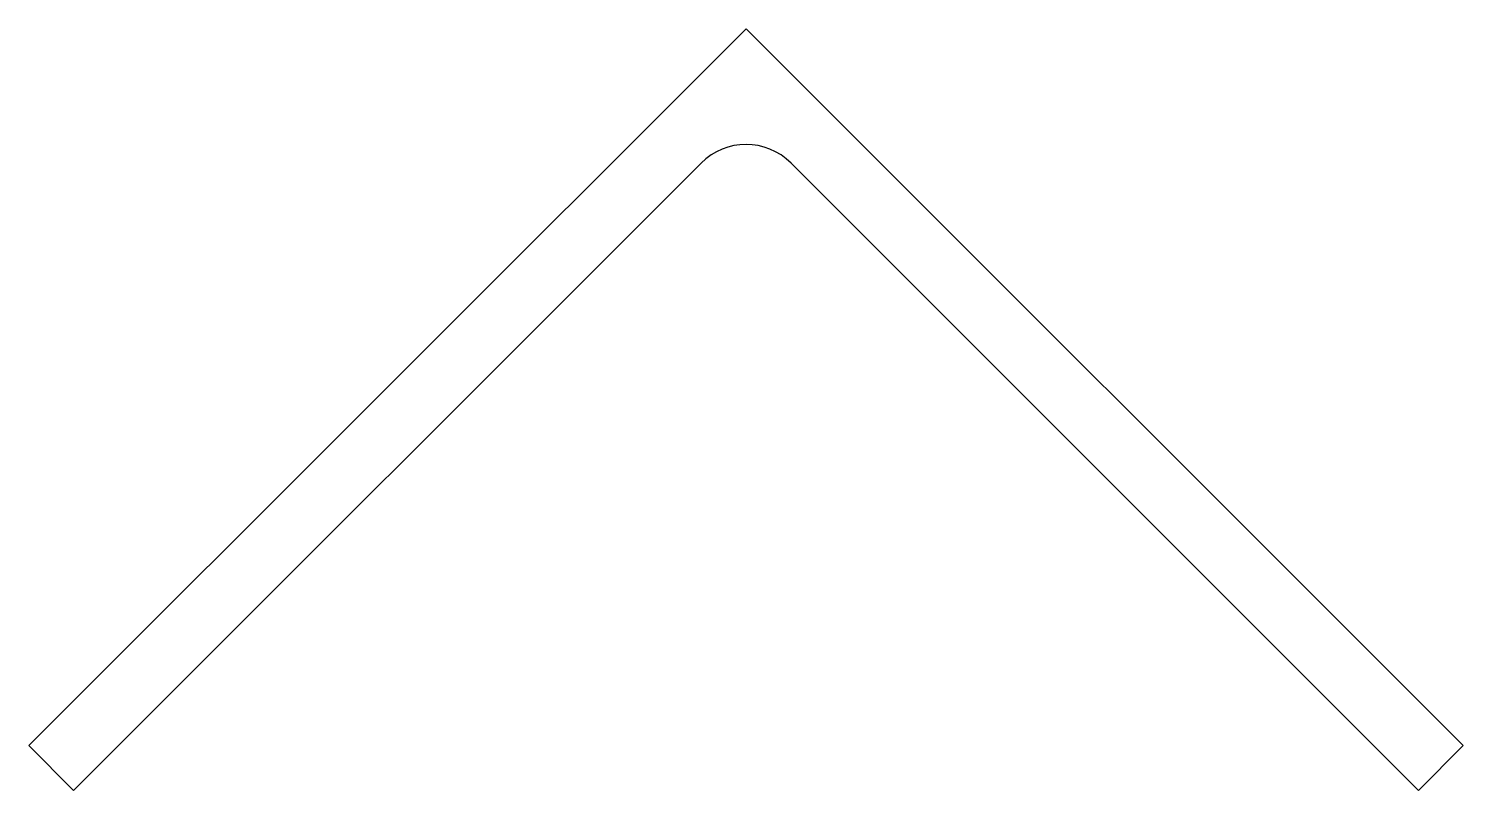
# Model space of a CAD drawing. Header units: inches. Extents: x -54 to 54, y 0 to 57.
import ezdxf

# ---------------------------------------------------------------- set-up
doc = ezdxf.new("R2010")
doc.units = ezdxf.units.IN
doc.header["$MEASUREMENT"] = 0

msp = doc.modelspace()

# ---------------------------------------------------------------- linework, layer by layer
at = {"color": 7}
for p, q in [((-54.04, 3.27), (-0.16, 57.15)), ((-0.16, 57.15), (53.72, 3.27)), ((-3.54, 47.04), (-50.68, -0.1)), ((50.35, -0.1), (3.22, 47.04)), ((-50.68, -0.1), (-54.04, 3.27)), ((53.72, 3.27), (50.35, -0.1))]:
    msp.add_line(p, q, dxfattribs=at)
msp.add_arc((-0.16, 43.67), 4.78, 45, 135, dxfattribs=at)

doc.saveas('drawing.dxf')
